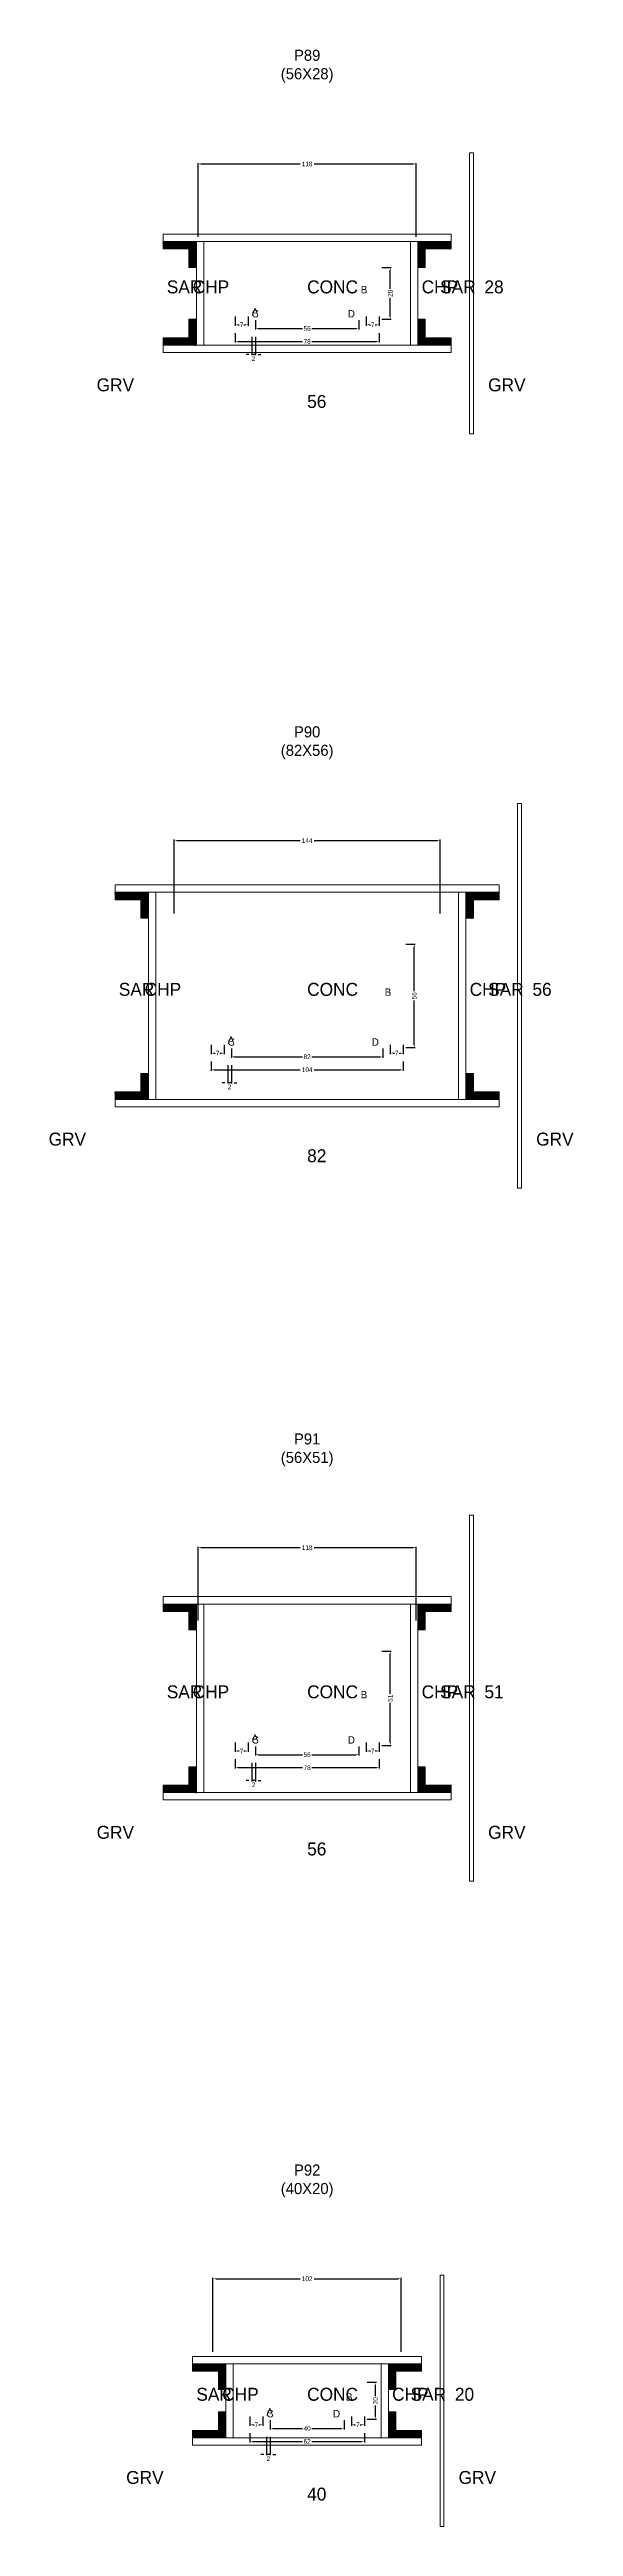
# Model space of a CAD drawing. Header units: centimetres. Extents: x -10500 to 4121, y -45226 to 295.
# Drawn here: x -140 to 144, y -18168 to -16828 of the extents above; entities that cross this region are included whole.
import ezdxf

# ---------------------------------------------------------------- set-up
doc = ezdxf.new("R2010")
doc.units = ezdxf.units.CM
for name, color, linetype in [('COTA', 241, 'Continuous'), ('Hachura', 251, 'Continuous'), ('NOMENCLATURA', 7, 'Continuous'), ('SARRAFO', 251, 'Continuous'), ('Texto Seção', 7, 'Continuous')]:
    doc.layers.add(name, color=color, linetype=linetype)
doc.dimstyles.new('cotax2', dxfattribs={"dimtxt": 2.5, "dimasz": 1.5, "dimexe": 0.5, "dimexo": 0.5, "dimgap": 0.5, "dimtad": 1, "dimcen": 2.5, "dimazin": 3, "dimtfac": 1, "dimtmove": 0, "dimatfit": 3})

# ---------------------------------------------------------------- blocks, each defined once
blk = doc.blocks.new('_CLOSEDFILLED')
at = {"color": 0, "linetype": 'BYBLOCK'}
blk.add_solid([(-1, 0.16), (0, 0), (-1, -0.16)], dxfattribs=at)
blk = doc.blocks.new('*D1184')
for p, q in [((-39, -16981.5), (-39, -16986.5)), ((-37.5, -16986), (-2.5, -16986)), ((2.5, -16986), (37.5, -16986)), ((39, -16981.5), (39, -16986.5))]:
    blk.add_line(p, q)
at = {"layer": 'Defpoints'}
for p in [(-39, -16981), (-39, -16986), (39, -16981)]:
    blk.add_point(p, dxfattribs=at)
at = {"layer": 'COTA', "xscale": 1.5, "yscale": 1.5, "rotation": 180}
blk.add_blockref('_CLOSEDFILLED', (-39, -16986), dxfattribs=at)
at = {"layer": 'COTA', "xscale": 1.5, "yscale": 1.5}
blk.add_blockref('_CLOSEDFILLED', (39, -16986), dxfattribs=at)
at = {"layer": 'COTA', "insert": (0, -16986), "char_height": 2.5, "attachment_point": 5}
blk.add_mtext('78', dxfattribs=at)
blk = doc.blocks.new('*D1185')
for p, q in [((-28, -16974.5), (-28, -16979.5)), ((28, -16974.5), (28, -16979.5)), ((-26.5, -16979), (-2.5, -16979)), ((2.5, -16979), (26.5, -16979))]:
    blk.add_line(p, q)
at = {"layer": 'Defpoints'}
for p in [(-28, -16974), (28, -16974), (-28, -16979)]:
    blk.add_point(p, dxfattribs=at)
at = {"layer": 'COTA', "xscale": 1.5, "yscale": 1.5, "rotation": 180}
blk.add_blockref('_CLOSEDFILLED', (-28, -16979), dxfattribs=at)
at = {"layer": 'COTA', "xscale": 1.5, "yscale": 1.5}
blk.add_blockref('_CLOSEDFILLED', (28, -16979), dxfattribs=at)
at = {"layer": 'COTA', "insert": (0, -16979), "char_height": 2.5, "attachment_point": 5}
blk.add_mtext('56', dxfattribs=at)
blk = doc.blocks.new('*D1186')
for p, q in [((40.5, -16946), (45.5, -16946)), ((45, -16957.5), (45, -16947.5)), ((45, -16972.5), (45, -16962.5)), ((40.5, -16974), (45.5, -16974))]:
    blk.add_line(p, q)
at = {"layer": 'Defpoints'}
for p in [(40, -16946), (40, -16974), (45, -16974)]:
    blk.add_point(p, dxfattribs=at)
at = {"layer": 'COTA', "xscale": 1.5, "yscale": 1.5}
for p, rotation in [((45, -16946), 90), ((45, -16974), 270)]:
    blk.add_blockref('_CLOSEDFILLED', p, dxfattribs=dict(at, rotation=rotation))
at = {"layer": 'COTA', "insert": (45, -16960), "char_height": 2.5, "attachment_point": 5, "rotation": 90}
blk.add_mtext('28', dxfattribs=at)
blk = doc.blocks.new('*D1187')
for p, q in [((-39, -16972.5), (-39, -16977.5)), ((-32, -16972.5), (-32, -16977.5)), ((-37.5, -16977), (-36.75, -16977)), ((-34.25, -16977), (-33.5, -16977))]:
    blk.add_line(p, q)
at = {"layer": 'Defpoints'}
for p in [(-39, -16972), (-32, -16972), (-39, -16977)]:
    blk.add_point(p, dxfattribs=at)
at = {"layer": 'COTA', "xscale": 1.5, "yscale": 1.5, "rotation": 180}
blk.add_blockref('_CLOSEDFILLED', (-39, -16977), dxfattribs=at)
at = {"layer": 'COTA', "xscale": 1.5, "yscale": 1.5}
blk.add_blockref('_CLOSEDFILLED', (-32, -16977), dxfattribs=at)
at = {"layer": 'COTA', "insert": (-35.5, -16977), "char_height": 2.5, "attachment_point": 5}
blk.add_mtext('7', dxfattribs=at)
blk = doc.blocks.new('*D1188')
for p, q in [((32, -16972.5), (32, -16977.5)), ((39, -16972.5), (39, -16977.5)), ((33.5, -16977), (34.25, -16977)), ((36.75, -16977), (37.5, -16977))]:
    blk.add_line(p, q)
at = {"layer": 'Defpoints'}
for p in [(32, -16972), (39, -16972), (32, -16977)]:
    blk.add_point(p, dxfattribs=at)
at = {"layer": 'COTA', "xscale": 1.5, "yscale": 1.5, "rotation": 180}
blk.add_blockref('_CLOSEDFILLED', (32, -16977), dxfattribs=at)
at = {"layer": 'COTA', "xscale": 1.5, "yscale": 1.5}
blk.add_blockref('_CLOSEDFILLED', (39, -16977), dxfattribs=at)
at = {"layer": 'COTA', "insert": (35.5, -16977), "char_height": 2.5, "attachment_point": 5}
blk.add_mtext('7', dxfattribs=at)
blk = doc.blocks.new('*D1189')
for p, q in [((-59, -16929.5), (-59, -16889.5)), ((-57.5, -16890), (-3.75, -16890)), ((3.75, -16890), (57.5, -16890)), ((59, -16929.5), (59, -16889.5))]:
    blk.add_line(p, q)
at = {"layer": 'Defpoints'}
for p in [(-59, -16890), (-59, -16930), (59, -16930)]:
    blk.add_point(p, dxfattribs=at)
at = {"layer": 'COTA', "xscale": 1.5, "yscale": 1.5, "rotation": 180}
blk.add_blockref('_CLOSEDFILLED', (-59, -16890), dxfattribs=at)
at = {"layer": 'COTA', "xscale": 1.5, "yscale": 1.5}
blk.add_blockref('_CLOSEDFILLED', (59, -16890), dxfattribs=at)
at = {"layer": 'COTA', "insert": (0, -16890), "char_height": 2.5, "attachment_point": 5}
blk.add_mtext('118', dxfattribs=at)
blk = doc.blocks.new('*D1210')
for p, q in [((-52, -17375.5), (-52, -17380.5)), ((52, -17375.5), (52, -17380.5)), ((-50.5, -17380), (-3.75, -17380)), ((3.75, -17380), (50.5, -17380))]:
    blk.add_line(p, q)
at = {"layer": 'Defpoints'}
for p in [(-52, -17375), (52, -17375), (-52, -17380)]:
    blk.add_point(p, dxfattribs=at)
at = {"layer": 'COTA', "xscale": 1.5, "yscale": 1.5, "rotation": 180}
blk.add_blockref('_CLOSEDFILLED', (-52, -17380), dxfattribs=at)
at = {"layer": 'COTA', "xscale": 1.5, "yscale": 1.5}
blk.add_blockref('_CLOSEDFILLED', (52, -17380), dxfattribs=at)
at = {"layer": 'COTA', "insert": (0, -17380), "char_height": 2.5, "attachment_point": 5}
blk.add_mtext('104', dxfattribs=at)
blk = doc.blocks.new('*D1211')
for p, q in [((-41, -17368.5), (-41, -17373.5)), ((-39.5, -17373), (-2.5, -17373)), ((2.5, -17373), (39.5, -17373)), ((41, -17368.5), (41, -17373.5))]:
    blk.add_line(p, q)
at = {"layer": 'Defpoints'}
for p in [(-41, -17368), (-41, -17373), (41, -17368)]:
    blk.add_point(p, dxfattribs=at)
at = {"layer": 'COTA', "xscale": 1.5, "yscale": 1.5, "rotation": 180}
blk.add_blockref('_CLOSEDFILLED', (-41, -17373), dxfattribs=at)
at = {"layer": 'COTA', "xscale": 1.5, "yscale": 1.5}
blk.add_blockref('_CLOSEDFILLED', (41, -17373), dxfattribs=at)
at = {"layer": 'COTA', "insert": (0, -17373), "char_height": 2.5, "attachment_point": 5}
blk.add_mtext('82', dxfattribs=at)
blk = doc.blocks.new('*D1212')
for p, q in [((53.5, -17312), (58.5, -17312)), ((58, -17337.5), (58, -17313.5)), ((58, -17366.5), (58, -17342.5)), ((53.5, -17368), (58.5, -17368))]:
    blk.add_line(p, q)
at = {"layer": 'Defpoints'}
for p in [(53, -17312), (53, -17368), (58, -17368)]:
    blk.add_point(p, dxfattribs=at)
at = {"layer": 'COTA', "xscale": 1.5, "yscale": 1.5}
for p, rotation in [((58, -17312), 90), ((58, -17368), 270)]:
    blk.add_blockref('_CLOSEDFILLED', p, dxfattribs=dict(at, rotation=rotation))
at = {"layer": 'COTA', "insert": (58, -17340), "char_height": 2.5, "attachment_point": 5, "rotation": 90}
blk.add_mtext('56', dxfattribs=at)
blk = doc.blocks.new('*D1213')
for p, q in [((-52, -17366.5), (-52, -17371.5)), ((-50.5, -17371), (-49.75, -17371)), ((-47.25, -17371), (-46.5, -17371)), ((-45, -17366.5), (-45, -17371.5))]:
    blk.add_line(p, q)
at = {"layer": 'Defpoints'}
for p in [(-52, -17366), (-52, -17371), (-45, -17366)]:
    blk.add_point(p, dxfattribs=at)
at = {"layer": 'COTA', "xscale": 1.5, "yscale": 1.5, "rotation": 180}
blk.add_blockref('_CLOSEDFILLED', (-52, -17371), dxfattribs=at)
at = {"layer": 'COTA', "xscale": 1.5, "yscale": 1.5}
blk.add_blockref('_CLOSEDFILLED', (-45, -17371), dxfattribs=at)
at = {"layer": 'COTA', "insert": (-48.5, -17371), "char_height": 2.5, "attachment_point": 5}
blk.add_mtext('7', dxfattribs=at)
blk = doc.blocks.new('*D1214')
for p, q in [((45, -17366.5), (45, -17371.5)), ((46.5, -17371), (47.25, -17371)), ((49.75, -17371), (50.5, -17371)), ((52, -17366.5), (52, -17371.5))]:
    blk.add_line(p, q)
at = {"layer": 'Defpoints'}
for p in [(45, -17366), (45, -17371), (52, -17366)]:
    blk.add_point(p, dxfattribs=at)
at = {"layer": 'COTA', "xscale": 1.5, "yscale": 1.5, "rotation": 180}
blk.add_blockref('_CLOSEDFILLED', (45, -17371), dxfattribs=at)
at = {"layer": 'COTA', "xscale": 1.5, "yscale": 1.5}
blk.add_blockref('_CLOSEDFILLED', (52, -17371), dxfattribs=at)
at = {"layer": 'COTA', "insert": (48.5, -17371), "char_height": 2.5, "attachment_point": 5}
blk.add_mtext('7', dxfattribs=at)
blk = doc.blocks.new('*D1215')
for p, q in [((-72, -17295.5), (-72, -17255.5)), ((-70.5, -17256), (-3.75, -17256)), ((3.75, -17256), (70.5, -17256)), ((72, -17295.5), (72, -17255.5))]:
    blk.add_line(p, q)
at = {"layer": 'Defpoints'}
for p in [(-72, -17256), (-72, -17296), (72, -17296)]:
    blk.add_point(p, dxfattribs=at)
at = {"layer": 'COTA', "xscale": 1.5, "yscale": 1.5, "rotation": 180}
blk.add_blockref('_CLOSEDFILLED', (-72, -17256), dxfattribs=at)
at = {"layer": 'COTA', "xscale": 1.5, "yscale": 1.5}
blk.add_blockref('_CLOSEDFILLED', (72, -17256), dxfattribs=at)
at = {"layer": 'COTA', "insert": (0, -17256), "char_height": 2.5, "attachment_point": 5}
blk.add_mtext('144', dxfattribs=at)
blk = doc.blocks.new('*D1236')
for p, q in [((-39, -17753), (-39, -17758)), ((39, -17753), (39, -17758)), ((-37.5, -17757.5), (-2.5, -17757.5)), ((2.5, -17757.5), (37.5, -17757.5))]:
    blk.add_line(p, q)
at = {"layer": 'Defpoints'}
for p in [(-39, -17752.5), (39, -17752.5), (-39, -17757.5)]:
    blk.add_point(p, dxfattribs=at)
at = {"layer": 'COTA', "xscale": 1.5, "yscale": 1.5, "rotation": 180}
blk.add_blockref('_CLOSEDFILLED', (-39, -17757.5), dxfattribs=at)
at = {"layer": 'COTA', "xscale": 1.5, "yscale": 1.5}
blk.add_blockref('_CLOSEDFILLED', (39, -17757.5), dxfattribs=at)
at = {"layer": 'COTA', "insert": (0, -17757.5), "char_height": 2.5, "attachment_point": 5}
blk.add_mtext('78', dxfattribs=at)
blk = doc.blocks.new('*D1237')
for p, q in [((-28, -17746), (-28, -17751)), ((-26.5, -17750.5), (-2.5, -17750.5)), ((2.5, -17750.5), (26.5, -17750.5)), ((28, -17746), (28, -17751))]:
    blk.add_line(p, q)
at = {"layer": 'Defpoints'}
for p in [(-28, -17745.5), (-28, -17750.5), (28, -17745.5)]:
    blk.add_point(p, dxfattribs=at)
at = {"layer": 'COTA', "xscale": 1.5, "yscale": 1.5, "rotation": 180}
blk.add_blockref('_CLOSEDFILLED', (-28, -17750.5), dxfattribs=at)
at = {"layer": 'COTA', "xscale": 1.5, "yscale": 1.5}
blk.add_blockref('_CLOSEDFILLED', (28, -17750.5), dxfattribs=at)
at = {"layer": 'COTA', "insert": (0, -17750.5), "char_height": 2.5, "attachment_point": 5}
blk.add_mtext('56', dxfattribs=at)
blk = doc.blocks.new('*D1238')
for p, q in [((40.5, -17694.5), (45.5, -17694.5)), ((45, -17717.5), (45, -17696)), ((45, -17744), (45, -17722.5)), ((40.5, -17745.5), (45.5, -17745.5))]:
    blk.add_line(p, q)
at = {"layer": 'Defpoints'}
for p in [(40, -17694.5), (40, -17745.5), (45, -17745.5)]:
    blk.add_point(p, dxfattribs=at)
at = {"layer": 'COTA', "xscale": 1.5, "yscale": 1.5}
for p, rotation in [((45, -17694.5), 90), ((45, -17745.5), 270)]:
    blk.add_blockref('_CLOSEDFILLED', p, dxfattribs=dict(at, rotation=rotation))
at = {"layer": 'COTA', "insert": (45, -17720), "char_height": 2.5, "attachment_point": 5, "rotation": 90}
blk.add_mtext('51', dxfattribs=at)
blk = doc.blocks.new('*D1239')
for p, q in [((-39, -17744), (-39, -17749)), ((-37.5, -17748.5), (-36.75, -17748.5)), ((-34.25, -17748.5), (-33.5, -17748.5)), ((-32, -17744), (-32, -17749))]:
    blk.add_line(p, q)
at = {"layer": 'Defpoints'}
for p in [(-39, -17743.5), (-39, -17748.5), (-32, -17743.5)]:
    blk.add_point(p, dxfattribs=at)
at = {"layer": 'COTA', "xscale": 1.5, "yscale": 1.5, "rotation": 180}
blk.add_blockref('_CLOSEDFILLED', (-39, -17748.5), dxfattribs=at)
at = {"layer": 'COTA', "xscale": 1.5, "yscale": 1.5}
blk.add_blockref('_CLOSEDFILLED', (-32, -17748.5), dxfattribs=at)
at = {"layer": 'COTA', "insert": (-35.5, -17748.5), "char_height": 2.5, "attachment_point": 5}
blk.add_mtext('7', dxfattribs=at)
blk = doc.blocks.new('*D1240')
for p, q in [((32, -17744), (32, -17749)), ((33.5, -17748.5), (34.25, -17748.5)), ((36.75, -17748.5), (37.5, -17748.5)), ((39, -17744), (39, -17749))]:
    blk.add_line(p, q)
at = {"layer": 'Defpoints'}
for p in [(32, -17743.5), (32, -17748.5), (39, -17743.5)]:
    blk.add_point(p, dxfattribs=at)
at = {"layer": 'COTA', "xscale": 1.5, "yscale": 1.5, "rotation": 180}
blk.add_blockref('_CLOSEDFILLED', (32, -17748.5), dxfattribs=at)
at = {"layer": 'COTA', "xscale": 1.5, "yscale": 1.5}
blk.add_blockref('_CLOSEDFILLED', (39, -17748.5), dxfattribs=at)
at = {"layer": 'COTA', "insert": (35.5, -17748.5), "char_height": 2.5, "attachment_point": 5}
blk.add_mtext('7', dxfattribs=at)
blk = doc.blocks.new('*D1241')
for p, q in [((-59, -17678), (-59, -17638)), ((-57.5, -17638.5), (-3.75, -17638.5)), ((3.75, -17638.5), (57.5, -17638.5)), ((59, -17678), (59, -17638))]:
    blk.add_line(p, q)
at = {"layer": 'Defpoints'}
for p in [(-59, -17638.5), (-59, -17678.5), (59, -17678.5)]:
    blk.add_point(p, dxfattribs=at)
at = {"layer": 'COTA', "xscale": 1.5, "yscale": 1.5, "rotation": 180}
blk.add_blockref('_CLOSEDFILLED', (-59, -17638.5), dxfattribs=at)
at = {"layer": 'COTA', "xscale": 1.5, "yscale": 1.5}
blk.add_blockref('_CLOSEDFILLED', (59, -17638.5), dxfattribs=at)
at = {"layer": 'COTA', "insert": (0, -17638.5), "char_height": 2.5, "attachment_point": 5}
blk.add_mtext('118', dxfattribs=at)
blk = doc.blocks.new('*D1262')
for p, q in [((-31, -18117.5), (-31, -18122.5)), ((-29.5, -18122), (-2.5, -18122)), ((2.5, -18122), (29.5, -18122)), ((31, -18117.5), (31, -18122.5))]:
    blk.add_line(p, q)
at = {"layer": 'Defpoints'}
for p in [(-31, -18117), (-31, -18122), (31, -18117)]:
    blk.add_point(p, dxfattribs=at)
at = {"layer": 'COTA', "xscale": 1.5, "yscale": 1.5, "rotation": 180}
blk.add_blockref('_CLOSEDFILLED', (-31, -18122), dxfattribs=at)
at = {"layer": 'COTA', "xscale": 1.5, "yscale": 1.5}
blk.add_blockref('_CLOSEDFILLED', (31, -18122), dxfattribs=at)
at = {"layer": 'COTA', "insert": (0, -18122), "char_height": 2.5, "attachment_point": 5}
blk.add_mtext('62', dxfattribs=at)
blk = doc.blocks.new('*D1263')
for p, q in [((-20, -18110.5), (-20, -18115.5)), ((-18.5, -18115), (-2.5, -18115)), ((2.5, -18115), (18.5, -18115)), ((20, -18110.5), (20, -18115.5))]:
    blk.add_line(p, q)
at = {"layer": 'Defpoints'}
for p in [(-20, -18110), (-20, -18115), (20, -18110)]:
    blk.add_point(p, dxfattribs=at)
at = {"layer": 'COTA', "xscale": 1.5, "yscale": 1.5, "rotation": 180}
blk.add_blockref('_CLOSEDFILLED', (-20, -18115), dxfattribs=at)
at = {"layer": 'COTA', "xscale": 1.5, "yscale": 1.5}
blk.add_blockref('_CLOSEDFILLED', (20, -18115), dxfattribs=at)
at = {"layer": 'COTA', "insert": (0, -18115), "char_height": 2.5, "attachment_point": 5}
blk.add_mtext('40', dxfattribs=at)
blk = doc.blocks.new('*D1264')
for p, q in [((32.5, -18090), (37.5, -18090)), ((37, -18097.5), (37, -18091.5)), ((32.5, -18110), (37.5, -18110)), ((37, -18108.5), (37, -18102.5))]:
    blk.add_line(p, q)
at = {"layer": 'Defpoints'}
for p in [(32, -18090), (32, -18110), (37, -18110)]:
    blk.add_point(p, dxfattribs=at)
at = {"layer": 'COTA', "xscale": 1.5, "yscale": 1.5}
for p, rotation in [((37, -18090), 90), ((37, -18110), 270)]:
    blk.add_blockref('_CLOSEDFILLED', p, dxfattribs=dict(at, rotation=rotation))
at = {"layer": 'COTA', "insert": (37, -18100), "char_height": 2.5, "attachment_point": 5, "rotation": 90}
blk.add_mtext('20', dxfattribs=at)
blk = doc.blocks.new('*D1265')
for p, q in [((-31, -18108.5), (-31, -18113.5)), ((-29.5, -18113), (-28.75, -18113)), ((-26.25, -18113), (-25.5, -18113)), ((-24, -18108.5), (-24, -18113.5))]:
    blk.add_line(p, q)
at = {"layer": 'Defpoints'}
for p in [(-31, -18108), (-31, -18113), (-24, -18108)]:
    blk.add_point(p, dxfattribs=at)
at = {"layer": 'COTA', "xscale": 1.5, "yscale": 1.5, "rotation": 180}
blk.add_blockref('_CLOSEDFILLED', (-31, -18113), dxfattribs=at)
at = {"layer": 'COTA', "xscale": 1.5, "yscale": 1.5}
blk.add_blockref('_CLOSEDFILLED', (-24, -18113), dxfattribs=at)
at = {"layer": 'COTA', "insert": (-27.5, -18113), "char_height": 2.5, "attachment_point": 5}
blk.add_mtext('7', dxfattribs=at)
blk = doc.blocks.new('*D1266')
for p, q in [((24, -18108.5), (24, -18113.5)), ((25.5, -18113), (26.25, -18113)), ((28.75, -18113), (29.5, -18113)), ((31, -18108.5), (31, -18113.5))]:
    blk.add_line(p, q)
at = {"layer": 'Defpoints'}
for p in [(24, -18108), (24, -18113), (31, -18108)]:
    blk.add_point(p, dxfattribs=at)
at = {"layer": 'COTA', "xscale": 1.5, "yscale": 1.5, "rotation": 180}
blk.add_blockref('_CLOSEDFILLED', (24, -18113), dxfattribs=at)
at = {"layer": 'COTA', "xscale": 1.5, "yscale": 1.5}
blk.add_blockref('_CLOSEDFILLED', (31, -18113), dxfattribs=at)
at = {"layer": 'COTA', "insert": (27.5, -18113), "char_height": 2.5, "attachment_point": 5}
blk.add_mtext('7', dxfattribs=at)
blk = doc.blocks.new('*D1267')
for p, q in [((-51, -18073.5), (-51, -18033.5)), ((-49.5, -18034), (-3.75, -18034)), ((3.75, -18034), (49.5, -18034)), ((51, -18073.5), (51, -18033.5))]:
    blk.add_line(p, q)
at = {"layer": 'Defpoints'}
for p in [(-51, -18034), (-51, -18074), (51, -18074)]:
    blk.add_point(p, dxfattribs=at)
at = {"layer": 'COTA', "xscale": 1.5, "yscale": 1.5, "rotation": 180}
blk.add_blockref('_CLOSEDFILLED', (-51, -18034), dxfattribs=at)
at = {"layer": 'COTA', "xscale": 1.5, "yscale": 1.5}
blk.add_blockref('_CLOSEDFILLED', (51, -18034), dxfattribs=at)
at = {"layer": 'COTA', "insert": (0, -18034), "char_height": 2.5, "attachment_point": 5}
blk.add_mtext('102', dxfattribs=at)

msp = doc.modelspace()

# ---------------------------------------------------------------- hatches: boundary and pattern name
at = {"layer": 'SARRAFO'}
h = msp.add_hatch(dxfattribs=at)
h.set_pattern_fill('SOLID', scale=2)
h.paths.add_polyline_path([(-78, -16936), (-64, -16936), (-64, -16932), (-78, -16932)])
h = msp.add_hatch(dxfattribs=at)
h.set_pattern_fill('SOLID', scale=2)
h.paths.add_polyline_path([(-64, -16946), (-60, -16946), (-60, -16932), (-64, -16932)])
h = msp.add_hatch(dxfattribs=at)
h.set_pattern_fill('SOLID', scale=2)
h.paths.add_polyline_path([(60, -16946), (64, -16946), (64, -16932), (60, -16932)])
h = msp.add_hatch(dxfattribs=at)
h.set_pattern_fill('SOLID', scale=2)
h.paths.add_polyline_path([(64, -16936), (78, -16936), (78, -16932), (64, -16932)])
h = msp.add_hatch(dxfattribs=at)
h.set_pattern_fill('SOLID', scale=2)
h.paths.add_polyline_path([(-64, -16988), (-60, -16988), (-60, -16974), (-64, -16974)])
h = msp.add_hatch(dxfattribs=at)
h.set_pattern_fill('SOLID', scale=2)
h.paths.add_polyline_path([(60, -16988), (64, -16988), (64, -16974), (60, -16974)])
h = msp.add_hatch(dxfattribs=at)
h.set_pattern_fill('SOLID', scale=2)
h.paths.add_polyline_path([(-78, -16988), (-64, -16988), (-64, -16984), (-78, -16984)])
h = msp.add_hatch(dxfattribs=at)
h.set_pattern_fill('SOLID', scale=2)
h.paths.add_polyline_path([(64, -16988), (78, -16988), (78, -16984), (64, -16984)])
h = msp.add_hatch(dxfattribs=at)
h.set_pattern_fill('SOLID', scale=2)
h.paths.add_polyline_path([(-104, -17288), (-90, -17288), (-90, -17284), (-104, -17284)])
h = msp.add_hatch(dxfattribs=at)
h.set_pattern_fill('SOLID', scale=2)
h.paths.add_polyline_path([(-90, -17298), (-86, -17298), (-86, -17284), (-90, -17284)])
h = msp.add_hatch(dxfattribs=at)
h.set_pattern_fill('SOLID', scale=2)
h.paths.add_polyline_path([(86, -17298), (90, -17298), (90, -17284), (86, -17284)])
h = msp.add_hatch(dxfattribs=at)
h.set_pattern_fill('SOLID', scale=2)
h.paths.add_polyline_path([(90, -17288), (104, -17288), (104, -17284), (90, -17284)])
h = msp.add_hatch(dxfattribs=at)
h.set_pattern_fill('SOLID', scale=2)
h.paths.add_polyline_path([(-90, -17396), (-86, -17396), (-86, -17382), (-90, -17382)])
h = msp.add_hatch(dxfattribs=at)
h.set_pattern_fill('SOLID', scale=2)
h.paths.add_polyline_path([(86, -17396), (90, -17396), (90, -17382), (86, -17382)])
h = msp.add_hatch(dxfattribs=at)
h.set_pattern_fill('SOLID', scale=2)
h.paths.add_polyline_path([(-104, -17396), (-90, -17396), (-90, -17392), (-104, -17392)])
h = msp.add_hatch(dxfattribs=at)
h.set_pattern_fill('SOLID', scale=2)
h.paths.add_polyline_path([(90, -17396), (104, -17396), (104, -17392), (90, -17392)])
h = msp.add_hatch(dxfattribs=at)
h.set_pattern_fill('SOLID', scale=2)
h.paths.add_polyline_path([(-78, -17673), (-64, -17673), (-64, -17669), (-78, -17669)])
h = msp.add_hatch(dxfattribs=at)
h.set_pattern_fill('SOLID', scale=2)
h.paths.add_polyline_path([(-64, -17683), (-60, -17683), (-60, -17669), (-64, -17669)])
h = msp.add_hatch(dxfattribs=at)
h.set_pattern_fill('SOLID', scale=2)
h.paths.add_polyline_path([(60, -17683), (64, -17683), (64, -17669), (60, -17669)])
h = msp.add_hatch(dxfattribs=at)
h.set_pattern_fill('SOLID', scale=2)
h.paths.add_polyline_path([(64, -17673), (78, -17673), (78, -17669), (64, -17669)])
h = msp.add_hatch(dxfattribs=at)
h.set_pattern_fill('SOLID', scale=2)
h.paths.add_polyline_path([(-78, -17771), (-64, -17771), (-64, -17767), (-78, -17767)])
h = msp.add_hatch(dxfattribs=at)
h.set_pattern_fill('SOLID', scale=2)
h.paths.add_polyline_path([(-64, -17771), (-60, -17771), (-60, -17757), (-64, -17757)])
h = msp.add_hatch(dxfattribs=at)
h.set_pattern_fill('SOLID', scale=2)
h.paths.add_polyline_path([(60, -17771), (64, -17771), (64, -17757), (60, -17757)])
h = msp.add_hatch(dxfattribs=at)
h.set_pattern_fill('SOLID', scale=2)
h.paths.add_polyline_path([(64, -17771), (78, -17771), (78, -17767), (64, -17767)])
h = msp.add_hatch(dxfattribs=at)
h.set_pattern_fill('SOLID', scale=2)
h.paths.add_polyline_path([(-62, -18084), (-48, -18084), (-48, -18080), (-62, -18080)])
h = msp.add_hatch(dxfattribs=at)
h.set_pattern_fill('SOLID', scale=2)
h.paths.add_polyline_path([(-48, -18094), (-44, -18094), (-44, -18080), (-48, -18080)])
h = msp.add_hatch(dxfattribs=at)
h.set_pattern_fill('SOLID', scale=2)
h.paths.add_polyline_path([(44, -18094), (48, -18094), (48, -18080), (44, -18080)])
h = msp.add_hatch(dxfattribs=at)
h.set_pattern_fill('SOLID', scale=2)
h.paths.add_polyline_path([(48, -18084), (62, -18084), (62, -18080), (48, -18080)])
h = msp.add_hatch(dxfattribs=at)
h.set_pattern_fill('SOLID', scale=2)
h.paths.add_polyline_path([(-48, -18120), (-44, -18120), (-44, -18106), (-48, -18106)])
h = msp.add_hatch(dxfattribs=at)
h.set_pattern_fill('SOLID', scale=2)
h.paths.add_polyline_path([(44, -18120), (48, -18120), (48, -18106), (44, -18106)])
h = msp.add_hatch(dxfattribs=at)
h.set_pattern_fill('SOLID', scale=2)
h.paths.add_polyline_path([(-62, -18120), (-48, -18120), (-48, -18116), (-62, -18116)])
h = msp.add_hatch(dxfattribs=at)
h.set_pattern_fill('SOLID', scale=2)
h.paths.add_polyline_path([(48, -18120), (62, -18120), (62, -18116), (48, -18116)])

# ---------------------------------------------------------------- linework, layer by layer
at = {"layer": 'Hachura', "lineweight": 13}
for points in [[(88, -17036), (90, -17036), (90, -16884), (88, -16884)], [(114, -17444), (116, -17444), (116, -17236), (114, -17236)], [(88, -17819), (90, -17819), (90, -17621), (88, -17621)], [(72, -18168), (74, -18168), (74, -18032), (72, -18032)]]:
    msp.add_lwpolyline(points, close=True, dxfattribs=at)
at = {"layer": 'Hachura', "lineweight": 18}
for points in [[(-78, -16932), (78, -16932), (78, -16928), (-78, -16928)], [(-60, -16988), (-56, -16988), (-56, -16932), (-60, -16932)], [(56, -16988), (60, -16988), (60, -16932), (56, -16932)], [(-78, -16992), (78, -16992), (78, -16988), (-78, -16988)], [(-104, -17284), (104, -17284), (104, -17280), (-104, -17280)], [(-86, -17396), (-82, -17396), (-82, -17284), (-86, -17284)], [(82, -17396), (86, -17396), (86, -17284), (82, -17284)], [(-104, -17400), (104, -17400), (104, -17396), (-104, -17396)], [(-78, -17669), (78, -17669), (78, -17665), (-78, -17665)], [(-60, -17771), (-56, -17771), (-56, -17669), (-60, -17669)], [(56, -17771), (60, -17771), (60, -17669), (56, -17669)], [(-78, -17775), (78, -17775), (78, -17771), (-78, -17771)], [(-62, -18080), (62, -18080), (62, -18076), (-62, -18076)], [(-44, -18120), (-40, -18120), (-40, -18080), (-44, -18080)], [(40, -18120), (44, -18120), (44, -18080), (40, -18080)], [(-62, -18124), (62, -18124), (62, -18120), (-62, -18120)]]:
    msp.add_lwpolyline(points, close=True, dxfattribs=at)
at = {"layer": 'SARRAFO', "lineweight": 13}
for points in [[(-78, -16936), (-64, -16936), (-64, -16932), (-78, -16932)], [(-64, -16946), (-60, -16946), (-60, -16932), (-64, -16932)], [(60, -16946), (64, -16946), (64, -16932), (60, -16932)], [(64, -16936), (78, -16936), (78, -16932), (64, -16932)], [(-64, -16988), (-60, -16988), (-60, -16974), (-64, -16974)], [(60, -16988), (64, -16988), (64, -16974), (60, -16974)], [(-78, -16988), (-64, -16988), (-64, -16984), (-78, -16984)], [(64, -16988), (78, -16988), (78, -16984), (64, -16984)], [(-104, -17288), (-90, -17288), (-90, -17284), (-104, -17284)], [(-90, -17298), (-86, -17298), (-86, -17284), (-90, -17284)], [(86, -17298), (90, -17298), (90, -17284), (86, -17284)], [(90, -17288), (104, -17288), (104, -17284), (90, -17284)], [(-90, -17396), (-86, -17396), (-86, -17382), (-90, -17382)], [(86, -17396), (90, -17396), (90, -17382), (86, -17382)], [(-104, -17396), (-90, -17396), (-90, -17392), (-104, -17392)], [(90, -17396), (104, -17396), (104, -17392), (90, -17392)], [(-78, -17673), (-64, -17673), (-64, -17669), (-78, -17669)], [(-64, -17683), (-60, -17683), (-60, -17669), (-64, -17669)], [(60, -17683), (64, -17683), (64, -17669), (60, -17669)], [(64, -17673), (78, -17673), (78, -17669), (64, -17669)], [(-78, -17771), (-64, -17771), (-64, -17767), (-78, -17767)], [(-64, -17771), (-60, -17771), (-60, -17757), (-64, -17757)], [(60, -17771), (64, -17771), (64, -17757), (60, -17757)], [(64, -17771), (78, -17771), (78, -17767), (64, -17767)], [(-62, -18084), (-48, -18084), (-48, -18080), (-62, -18080)], [(-48, -18094), (-44, -18094), (-44, -18080), (-48, -18080)], [(44, -18094), (48, -18094), (48, -18080), (44, -18080)], [(48, -18084), (62, -18084), (62, -18080), (48, -18080)], [(-48, -18120), (-44, -18120), (-44, -18106), (-48, -18106)], [(44, -18120), (48, -18120), (48, -18106), (44, -18106)], [(-62, -18120), (-48, -18120), (-48, -18116), (-62, -18116)], [(48, -18120), (62, -18120), (62, -18116), (48, -18116)]]:
    msp.add_lwpolyline(points, close=True, dxfattribs=at)

# ---------------------------------------------------------------- texts
at = {"layer": 'NOMENCLATURA'}
for s, p in [('B', (29, -16960)), ('A', (-30, -16972)), ('C', (-30, -16973)), ('D', (22, -16973)), ('B', (42, -17340)), ('A', (-43, -17366)), ('C', (-43, -17367)), ('D', (35, -17367)), ('B', (29, -17720)), ('A', (-30, -17743.5)), ('C', (-30, -17744.5)), ('D', (22, -17744.5)), ('B', (21, -18100)), ('A', (-22, -18108)), ('C', (-22, -18109)), ('D', (14, -18109))]:
    msp.add_text(s, height=4, dxfattribs=at).set_placement(p)
at = {"layer": 'NOMENCLATURA', "char_height": 6, "attachment_point": 8}
for s, insert in [('P89\\P(56X28)', (0, -16846)), ('P90\\P(82X56)', (0, -17212)), ('P91\\P(56X51)', (0, -17594.5)), ('P92\\P(40X20)', (0, -17990))]:
    msp.add_mtext(s, dxfattribs=dict(at, insert=insert))
at = {"layer": 'Texto Seção'}
for s, p in [('SAR', (-76, -16960)), ('CHP', (-62, -16960)), ('CONC', (0, -16960)), ('CHP', (62, -16960)), ('SAR', (72, -16960)), ('28', (96, -16960)), ('GRV', (-114, -17013)), ('56', (0, -17022)), ('GRV', (98, -17013)), ('SAR', (-102, -17340)), ('CHP', (-88, -17340)), ('CONC', (0, -17340)), ('CHP', (88, -17340)), ('SAR', (98, -17340)), ('56', (122, -17340)), ('GRV', (-140, -17421)), ('GRV', (124, -17421)), ('82', (0, -17430)), ('SAR', (-76, -17720)), ('CHP', (-62, -17720)), ('CONC', (0, -17720)), ('CHP', (62, -17720)), ('SAR', (72, -17720)), ('51', (96, -17720)), ('GRV', (-114, -17796)), ('GRV', (98, -17796)), ('56', (0, -17805)), ('SAR', (-60, -18100)), ('CHP', (-46, -18100)), ('CONC', (0, -18100)), ('CHP', (46, -18100)), ('SAR', (56, -18100)), ('20', (80, -18100)), ('GRV', (-98, -18145)), ('GRV', (82, -18145)), ('40', (0, -18154))]:
    msp.add_text(s, height=7, dxfattribs=at).set_placement(p)

# ---------------------------------------------------------------- dimensions: what is measured, and where the dimension line sits
at = {"layer": 'COTA'}
for base, p1, p2, picture, middle in [((-59, -16890), (-59, -16930), (59, -16930), '*D1189', (0, -16890)), ((-39, -16977), (-39, -16972), (-32, -16972), '*D1187', (-35.5, -16977)), ((-28, -16979), (-28, -16974), (28, -16974), '*D1185', (0, -16979)), ((32, -16977), (32, -16972), (39, -16972), '*D1188', (35.5, -16977)), ((-39, -16986), (-39, -16981), (39, -16981), '*D1184', (0, -16986)), ((-72, -17256), (-72, -17296), (72, -17296), '*D1215', (0, -17256)), ((-52, -17371), (-52, -17366), (-45, -17366), '*D1213', (-48.5, -17371)), ((-52, -17380), (-52, -17375), (52, -17375), '*D1210', (0, -17380)), ((-41, -17373), (-41, -17368), (41, -17368), '*D1211', (0, -17373)), ((45, -17371), (45, -17366), (52, -17366), '*D1214', (48.5, -17371)), ((-59, -17638.5), (-59, -17678.5), (59, -17678.5), '*D1241', (0, -17638.5)), ((-39, -17748.5), (-39, -17743.5), (-32, -17743.5), '*D1239', (-35.5, -17748.5)), ((-39, -17757.5), (-39, -17752.5), (39, -17752.5), '*D1236', (0, -17757.5)), ((-28, -17750.5), (-28, -17745.5), (28, -17745.5), '*D1237', (0, -17750.5)), ((32, -17748.5), (32, -17743.5), (39, -17743.5), '*D1240', (35.5, -17748.5)), ((-51, -18034), (-51, -18074), (51, -18074), '*D1267', (0, -18034)), ((-31, -18113), (-31, -18108), (-24, -18108), '*D1265', (-27.5, -18113)), ((-20, -18115), (-20, -18110), (20, -18110), '*D1263', (0, -18115)), ((24, -18113), (24, -18108), (31, -18108), '*D1266', (27.5, -18113)), ((-31, -18122), (-31, -18117), (31, -18117), '*D1262', (0, -18122))]:
    dim = msp.add_linear_dim(base=base, p1=p1, p2=p2, dimstyle='cotax2', dxfattribs=at)
    dim.commit()
    dim.dimension.update_dxf_attribs({"geometry": picture, "text_midpoint": middle})
for base, p1, p2, picture, middle in [((45, -16974), (40, -16974), (40, -16946), '*D1186', (45, -16960)), ((58, -17368), (53, -17368), (53, -17312), '*D1212', (58, -17340)), ((45, -17745.5), (40, -17745.5), (40, -17694.5), '*D1238', (45, -17720)), ((37, -18110), (32, -18110), (32, -18090), '*D1264', (37, -18100))]:
    dim = msp.add_linear_dim(base=base, p1=p1, p2=p2, angle=90, dimstyle='cotax2', dxfattribs=at)
    dim.commit()
    dim.dimension.update_dxf_attribs({"geometry": picture, "text_midpoint": middle})
for base, p1, p2 in [((-28, -16993), (-28, -16983), (-30, -16983)), ((-41, -17387), (-41, -17377), (-43, -17377)), ((-28, -17764.5), (-28, -17754.5), (-30, -17754.5)), ((-20, -18129), (-20, -18119), (-22, -18119))]:
    msp.add_linear_dim(base=base, p1=p1, p2=p2, dimstyle='cotax2', dxfattribs=at).render()

doc.saveas('drawing.dxf')
